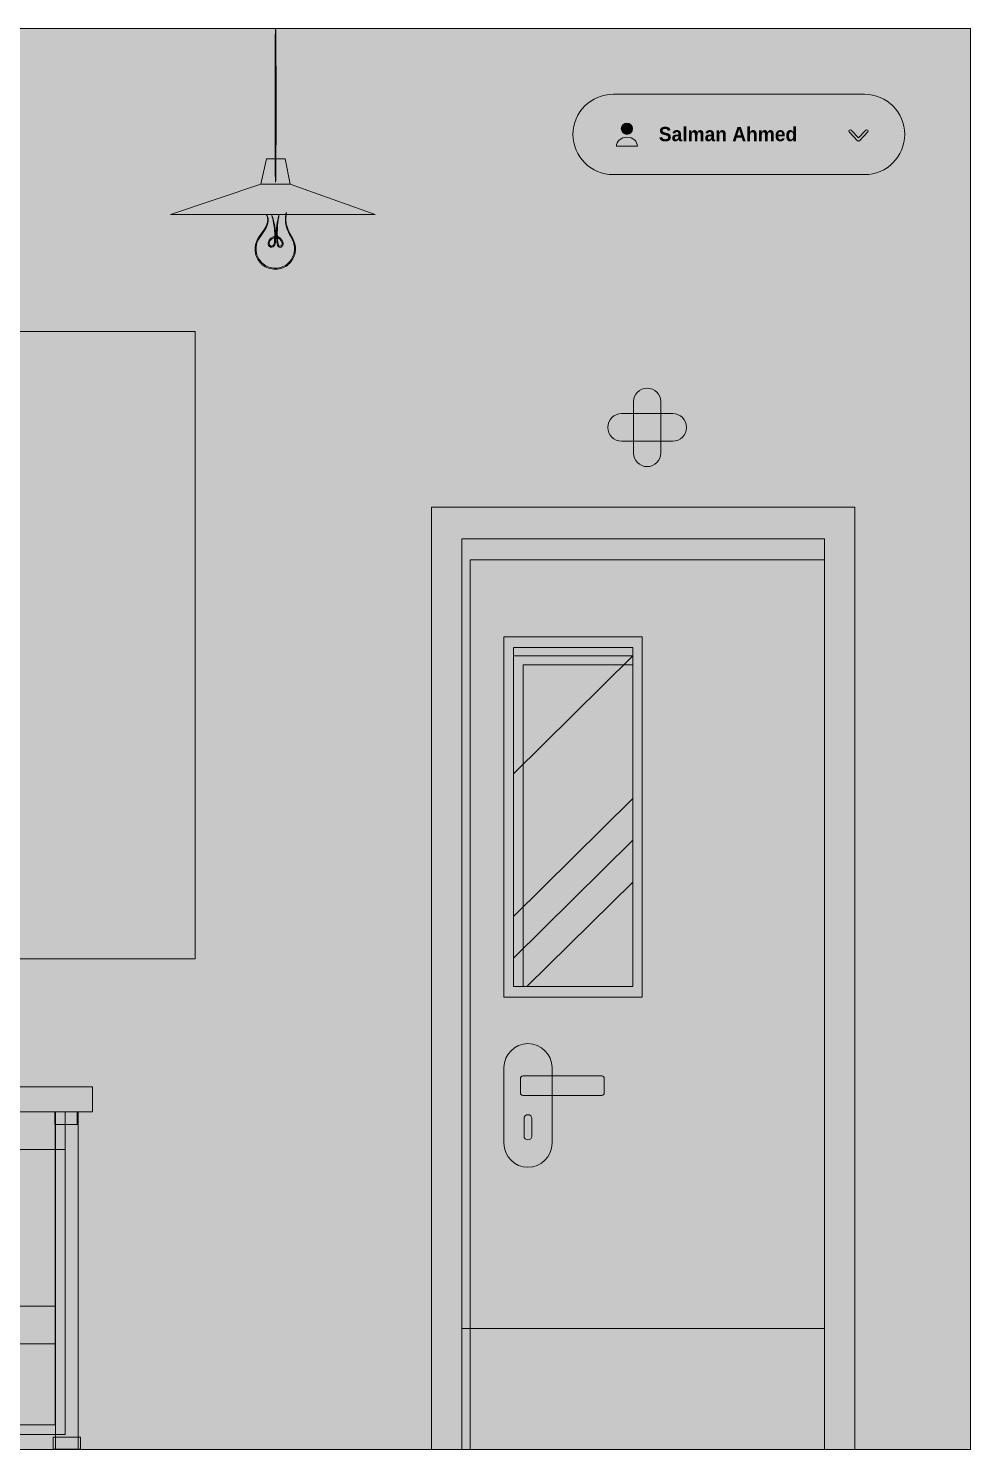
# Model space of a CAD drawing. Header units: inches. Extents: x 0 to 1920, y -20 to 1080.
# Drawn here: x 1204 to 1920, y 0 to 1080 of the extents above; entities that cross this region are included whole.
import ezdxf

# ---------------------------------------------------------------- set-up
doc = ezdxf.new("R2010")
doc.units = ezdxf.units.IN
doc.header["$MEASUREMENT"] = 0
doc.layers.add('Layer 1', color=7, linetype='Continuous')

# ---------------------------------------------------------------- blocks, each defined once
blk = doc.blocks.new('block 5')
at = {"layer": 'Layer 1', "true_color": 0xf0efed}
h = blk.add_hatch(color=7, dxfattribs=at)
h.dxf.hatch_style = 2
h.paths.add_polyline_path([(1809, 692.1), (1540, 692.1), (1533.6, 692.1), (1533.6, 676.1), (1533.6, 0), (1540, 0), (1540, 676.1), (1809, 676.1)])
at = {"layer": 'Layer 1', "lineweight": 0}
for points in [[(1533.5, 0), (1809, 0), (1809, 692.1), (1533.5, 692.1), (1533.5, 0)], [(1809, 692.1), (1540, 692.1), (1533.6, 692.1), (1533.6, 676.1), (1533.6, 0), (1540, 0), (1540, 676.1), (1809, 676.1), (1809, 692.1)]]:
    blk.add_lwpolyline(points, dxfattribs=at)
blk = doc.blocks.new('block 4')
at = {"layer": 'Layer 1'}
blk.add_blockref('block 5', (0, 0), dxfattribs=at)
blk = doc.blocks.new('block 3')
at = {"layer": 'Layer 1', "lineweight": 0}
blk.add_lwpolyline([(0, 1080), (1920, 1080), (1920, 0), (0, 0), (0, 1080)], dxfattribs=at)
at = {"layer": 'Layer 1'}
blk.add_blockref('block 4', (0, 0), dxfattribs=at)
blk = doc.blocks.new('block 8')
at = {"layer": 'Layer 1', "true_color": 0xbfe5e6}
h = blk.add_hatch(color=254, dxfattribs=at)
h.dxf.hatch_style = 2
h.paths.add_polyline_path([(1663.5, 351.9), (1572.7, 351.9), (1572.7, 609.6), (1663.5, 609.6)])
at = {"layer": 'Layer 1', "lineweight": 0}
for points in [[(1572.7, 351.9), (1663.5, 351.9), (1663.5, 609.6), (1572.7, 609.6), (1572.7, 351.9)], [(1663.5, 351.9), (1572.7, 351.9), (1572.7, 609.6), (1663.5, 609.6), (1663.5, 351.9)]]:
    blk.add_lwpolyline(points, dxfattribs=at)
blk = doc.blocks.new('block 7')
at = {"layer": 'Layer 1'}
blk.add_blockref('block 8', (0, 0), dxfattribs=at)
blk = doc.blocks.new('block 10')
at = {"layer": 'Layer 1', "true_color": 0xf0efed}
h = blk.add_hatch(color=7, dxfattribs=at)
h.dxf.hatch_style = 2
h.paths.add_polyline_path([(1663.5, 609.6), (1580.1, 609.6), (1572.7, 609.6), (1572.7, 596.4), (1572.7, 351.9), (1580.1, 351.9), (1580.1, 596.4), (1663.5, 596.4)])
at = {"layer": 'Layer 1', "lineweight": 0}
for points in [[(1572.7, 351.9), (1663.5, 351.9), (1663.5, 609.6), (1572.7, 609.6), (1572.7, 351.9)], [(1663.5, 609.6), (1580.1, 609.6), (1572.7, 609.6), (1572.7, 596.4), (1572.7, 351.9), (1580.1, 351.9), (1580.1, 596.4), (1663.5, 596.4), (1663.5, 609.6)]]:
    blk.add_lwpolyline(points, dxfattribs=at)
blk = doc.blocks.new('block 9')
at = {"layer": 'Layer 1'}
blk.add_blockref('block 10', (0, 0), dxfattribs=at)
blk = doc.blocks.new('block 12')
at = {"layer": 'Layer 1', "lineweight": 0}
for points in [[(1572.7, 351.9), (1663.5, 351.9), (1663.5, 603.1), (1572.7, 603.1), (1572.7, 351.9)], [(1572.7, 513.6), (1572.7, 405.2), (1663.5, 494.8), (1663.5, 603.1), (1572.7, 513.6)], [(1663.5, 463), (1572.7, 373.4), (1572.7, 351.9), (1582.9, 351.9), (1663.5, 431.3), (1663.5, 463)]]:
    blk.add_lwpolyline(points, dxfattribs=at)
blk = doc.blocks.new('block 11')
at = {"layer": 'Layer 1'}
blk.add_blockref('block 12', (0, 0), dxfattribs=at)
blk = doc.blocks.new('block 6')
at = {"layer": 'Layer 1', "true_color": 0xbfbfbf}
h = blk.add_hatch(color=9, dxfattribs=at)
h.dxf.hatch_style = 2
edge = h.paths.add_edge_path()
edge.add_spline(control_points=[(1392.1, 1080), (1392.1, 1080), (1392.2, 1079.6), (1392.2, 1078.8), (1392.2, 1078), (1392.2, 1076.8), (1392.3, 1075.4), (1392.3, 1072.4), (1392.3, 1068.1), (1392.4, 1062.9), (1392.4, 1052.2), (1392.5, 1037.6), (1392.5, 1021.5), (1392.5, 1005.4), (1392.4, 990.9), (1392.4, 980.2), (1392.3, 975), (1392.3, 970.7), (1392.3, 967.7), (1392.2, 966.3), (1392.2, 965.1), (1392.2, 964.3), (1392.2, 963.5), (1392.1, 963.1), (1392.1, 963.1), (1392.1, 963.1), (1392.1, 963.5), (1392, 964.3), (1392, 965.1), (1392, 966.3), (1391.9, 967.7), (1391.9, 970.7), (1391.9, 975), (1391.8, 980.2), (1391.8, 990.9), (1391.7, 1005.4), (1391.7, 1021.5), (1391.7, 1037.6), (1391.8, 1052.2), (1391.8, 1062.9), (1391.9, 1068.1), (1391.9, 1072.4), (1391.9, 1075.4), (1392, 1076.8), (1392, 1078), (1392, 1078.8), (1392.1, 1079.6), (1392.1, 1080), (1392.1, 1080)], knot_values=[0, 0, 0, 0, 1, 1, 1, 2, 2, 2, 3, 3, 3, 4, 4, 4, 5, 5, 5, 6, 6, 6, 7, 7, 7, 8, 8, 8, 9, 9, 9, 10, 10, 10, 11, 11, 11, 12, 12, 12, 13, 13, 13, 14, 14, 14, 15, 15, 15, 16, 16, 16, 16], degree=3, periodic=0)
edge.add_line((1392.1, 1080), (1392.1, 1080))
h = blk.add_hatch(color=9, dxfattribs=at)
h.dxf.hatch_style = 2
h.paths.add_polyline_path([(1381, 961.7), (1385.3, 980.8), (1399.5, 980.8), (1403.1, 961.7)])
h = blk.add_hatch(color=9, dxfattribs=at)
h.dxf.hatch_style = 2
h.paths.add_polyline_path([(1381, 961.7), (1312.2, 938.5), (1467.8, 938.5), (1403.1, 961.7)])
h = blk.add_hatch(color=9, dxfattribs=at)
h.dxf.hatch_style = 2
edge = h.paths.add_edge_path()
edge.add_spline(control_points=[(1400.4, 940.1), (1400.5, 940.1), (1400, 938.7), (1399.9, 936), (1399.7, 933.4), (1400.2, 929.5), (1402.4, 925.4), (1403.5, 923.3), (1404.9, 921), (1406, 918.4), (1407.1, 915.8), (1407.6, 912.6), (1406.9, 909.5), (1406.3, 906.3), (1404.6, 903.2), (1402, 900.8), (1399.5, 898.4), (1395.8, 897), (1392.1, 897), (1388.4, 896.9), (1384.8, 898.2), (1382, 900.4), (1379.3, 902.7), (1377.6, 905.8), (1376.9, 909), (1376.2, 912.1), (1376.5, 915.3), (1377.6, 917.9), (1378.6, 920.6), (1380.3, 922.7), (1381.7, 924.6), (1383.1, 926.5), (1384.4, 928.2), (1385.1, 929.9), (1385.8, 931.7), (1386.1, 933.3), (1386.2, 934.6), (1386.2, 937.2), (1385.1, 938.5), (1385.2, 938.5), (1385.2, 938.5), (1385.5, 938.2), (1385.8, 937.6), (1386.1, 936.9), (1386.4, 935.9), (1386.5, 934.6), (1386.5, 933.2), (1386.2, 931.5), (1385.5, 929.8), (1384.8, 928), (1383.6, 926.2), (1382.2, 924.2), (1380.8, 922.3), (1379.2, 920.3), (1378.2, 917.7), (1377.2, 915.2), (1377, 912.1), (1377.7, 909.1), (1378.3, 906.1), (1380, 903.2), (1382.6, 901.1), (1385.1, 899), (1388.6, 897.8), (1392.1, 897.8), (1395.6, 897.9), (1399.1, 899.1), (1401.5, 901.4), (1404, 903.6), (1405.5, 906.6), (1406.2, 909.6), (1406.8, 912.6), (1406.4, 915.6), (1405.4, 918.2), (1404.3, 920.7), (1403, 922.9), (1401.9, 925.1), (1399.7, 929.4), (1399.3, 933.4), (1399.6, 936.1), (1399.7, 937.4), (1399.9, 938.4), (1400, 939.1), (1400.2, 939.8), (1400.4, 940.1), (1400.4, 940.1)], knot_values=[0, 0, 0, 0, 1, 1, 1, 2, 2, 2, 3, 3, 3, 4, 4, 4, 5, 5, 5, 6, 6, 6, 7, 7, 7, 8, 8, 8, 9, 9, 9, 10, 10, 10, 11, 11, 11, 12, 12, 12, 13, 13, 13, 14, 14, 14, 15, 15, 15, 16, 16, 16, 17, 17, 17, 18, 18, 18, 19, 19, 19, 20, 20, 20, 21, 21, 21, 22, 22, 22, 23, 23, 23, 24, 24, 24, 25, 25, 25, 26, 26, 26, 27, 27, 27, 28, 28, 28, 28], degree=3, periodic=0)
edge.add_line((1400.4, 940.1), (1400.4, 940.1))
h = blk.add_hatch(color=9, dxfattribs=at)
h.dxf.hatch_style = 2
edge = h.paths.add_edge_path()
edge.add_spline(control_points=[(1394.7, 938.7), (1394.8, 938.6), (1394.6, 937.6), (1394.3, 935.8), (1394, 933.9), (1393.6, 931.2), (1393.5, 927.9), (1393.3, 924.5), (1393.4, 920.5), (1394, 916.2), (1394.1, 915.6), (1394.3, 915.2), (1394.6, 914.8), (1395, 914.5), (1395.4, 914.3), (1395.8, 914.4), (1396.7, 914.6), (1397.1, 915.9), (1397, 916.9), (1396.7, 919.1), (1394.6, 921.1), (1392.2, 921.1), (1389.8, 921.1), (1387.6, 919.2), (1387.3, 917), (1387.1, 916), (1387.6, 914.9), (1388.6, 914.6), (1389.5, 914.2), (1390.4, 915), (1390.8, 915.9), (1391.2, 916.8), (1391.2, 917.9), (1391.3, 918.9), (1391.4, 920), (1391.4, 921), (1391.5, 922), (1391.5, 923.9), (1391.4, 925.8), (1391.2, 927.4), (1390.9, 930.8), (1390.3, 933.4), (1389.9, 935.3), (1389.5, 937.1), (1389.2, 938.1), (1389.2, 938.1), (1389.2, 938.1), (1389.4, 937.9), (1389.5, 937.4), (1389.7, 936.9), (1389.9, 936.2), (1390.2, 935.3), (1390.8, 933.5), (1391.4, 930.9), (1391.8, 927.5), (1392, 925.8), (1392.1, 924), (1392.1, 922), (1392.1, 921), (1392.1, 919.9), (1392, 918.9), (1392, 917.8), (1392, 916.7), (1391.5, 915.6), (1391.3, 915), (1390.8, 914.5), (1390.3, 914.1), (1389.8, 913.7), (1389, 913.6), (1388.3, 913.8), (1386.9, 914.3), (1386.3, 915.8), (1386.5, 917.1), (1386.8, 919.8), (1389.4, 921.9), (1392.2, 921.9), (1395, 921.9), (1397.4, 919.6), (1397.8, 917), (1397.9, 916.3), (1397.8, 915.7), (1397.5, 915), (1397.3, 914.4), (1396.8, 913.8), (1396, 913.6), (1395.3, 913.5), (1394.5, 913.8), (1394.1, 914.3), (1393.6, 914.8), (1393.4, 915.4), (1393.3, 916), (1392.7, 920.5), (1392.7, 924.5), (1392.9, 927.9), (1393.1, 931.3), (1393.6, 934), (1394, 935.8), (1394.2, 936.7), (1394.3, 937.5), (1394.5, 937.9), (1394.6, 938.4), (1394.7, 938.7), (1394.7, 938.7)], knot_values=[0, 0, 0, 0, 1, 1, 1, 2, 2, 2, 3, 3, 3, 4, 4, 4, 5, 5, 5, 6, 6, 6, 7, 7, 7, 8, 8, 8, 9, 9, 9, 10, 10, 10, 11, 11, 11, 12, 12, 12, 13, 13, 13, 14, 14, 14, 15, 15, 15, 16, 16, 16, 17, 17, 17, 18, 18, 18, 19, 19, 19, 20, 20, 20, 21, 21, 21, 22, 22, 22, 23, 23, 23, 24, 24, 24, 25, 25, 25, 26, 26, 26, 27, 27, 27, 28, 28, 28, 29, 29, 29, 30, 30, 30, 31, 31, 31, 32, 32, 32, 33, 33, 33, 34, 34, 34, 34], degree=3, periodic=0)
edge.add_line((1394.7, 938.7), (1394.7, 938.7))
h = blk.add_hatch(color=9, dxfattribs=at)
h.dxf.hatch_style = 2
edge = h.paths.add_edge_path()
edge.add_spline(control_points=[(1674.3, 747), (1674.3, 747), (1674.3, 747), (1674.3, 747), (1668.6, 747), (1663.9, 751.6), (1663.9, 757.4), (1663.9, 757.4), (1663.9, 796.3), (1663.9, 796.3), (1663.9, 802), (1668.6, 806.7), (1674.3, 806.7), (1680.1, 806.7), (1684.8, 802), (1684.8, 796.3), (1684.8, 796.3), (1684.8, 757.4), (1684.8, 757.4), (1684.8, 751.6), (1680.1, 747), (1674.3, 747)], knot_values=[0, 0, 0, 0, 1, 1, 1, 2, 2, 2, 3, 3, 3, 4, 4, 4, 5, 5, 5, 6, 6, 6, 7, 7, 7, 7], degree=3, periodic=0)
edge.add_line((1674.3, 747), (1674.3, 747))
h = blk.add_hatch(color=9, dxfattribs=at)
h.dxf.hatch_style = 2
edge = h.paths.add_edge_path()
edge.add_spline(control_points=[(1704.2, 776.8), (1704.2, 776.8), (1704.2, 776.8), (1704.2, 776.8), (1704.2, 771.1), (1699.5, 766.4), (1693.8, 766.4), (1693.8, 766.4), (1654.9, 766.4), (1654.9, 766.4), (1649.1, 766.4), (1644.5, 771.1), (1644.5, 776.8), (1644.5, 782.6), (1649.1, 787.3), (1654.9, 787.3), (1654.9, 787.3), (1693.8, 787.3), (1693.8, 787.3), (1699.5, 787.3), (1704.2, 782.6), (1704.2, 776.8)], knot_values=[0, 0, 0, 0, 1, 1, 1, 2, 2, 2, 3, 3, 3, 4, 4, 4, 5, 5, 5, 6, 6, 6, 7, 7, 7, 7], degree=3, periodic=0)
edge.add_line((1704.2, 776.8), (1704.2, 776.8))
at = {"layer": 'Layer 1', "true_color": 0xbfbfc7}
h = blk.add_hatch(color=9, dxfattribs=at)
h.dxf.hatch_style = 2
edge = h.paths.add_edge_path()
edge.add_spline(control_points=[(1583.8, 214.5), (1583.8, 214.5), (1583.8, 214.5), (1583.8, 214.5), (1573.8, 214.5), (1565.6, 222.7), (1565.6, 232.8), (1565.6, 232.8), (1565.6, 290.3), (1565.6, 290.3), (1565.6, 300.3), (1573.8, 308.5), (1583.8, 308.5), (1593.9, 308.5), (1602.1, 300.3), (1602.1, 290.3), (1602.1, 290.3), (1602.1, 232.8), (1602.1, 232.8), (1602.1, 222.7), (1593.9, 214.5), (1583.8, 214.5)], knot_values=[0, 0, 0, 0, 1, 1, 1, 2, 2, 2, 3, 3, 3, 4, 4, 4, 5, 5, 5, 6, 6, 6, 7, 7, 7, 7], degree=3, periodic=0)
edge.add_line((1583.8, 214.5), (1583.8, 214.5))
at = {"layer": 'Layer 1', "true_color": 0xf6f6f8}
h = blk.add_hatch(color=7, dxfattribs=at)
h.dxf.hatch_style = 2
edge = h.paths.add_edge_path()
edge.add_spline(control_points=[(1639.9, 269.2), (1639.9, 269.2), (1579.9, 269.2), (1579.9, 269.2), (1578.9, 269.2), (1578.1, 270), (1578.1, 271.1), (1578.1, 271.1), (1578.1, 282), (1578.1, 282), (1578.1, 283), (1578.9, 283.9), (1579.9, 283.9), (1579.9, 283.9), (1639.9, 283.9), (1639.9, 283.9), (1641, 283.9), (1641.8, 283), (1641.8, 282), (1641.8, 282), (1641.8, 271.1), (1641.8, 271.1), (1641.8, 270), (1641, 269.2), (1639.9, 269.2)], knot_values=[0, 0, 0, 0, 1, 1, 1, 2, 2, 2, 3, 3, 3, 4, 4, 4, 5, 5, 5, 6, 6, 6, 7, 7, 7, 8, 8, 8, 8], degree=3, periodic=0)
edge.add_line((1639.9, 269.2), (1639.9, 269.2))
at = {"layer": 'Layer 1', "true_color": 0xa0a0ac}
h = blk.add_hatch(color=253, dxfattribs=at)
h.dxf.hatch_style = 2
edge = h.paths.add_edge_path()
edge.add_spline(control_points=[(1583.8, 235.3), (1583.8, 235.3), (1583.8, 235.3), (1583.8, 235.3), (1582.2, 235.3), (1580.8, 236.6), (1580.8, 238.3), (1580.8, 238.3), (1580.8, 251.5), (1580.8, 251.5), (1580.8, 253.2), (1582.2, 254.5), (1583.8, 254.5), (1585.5, 254.5), (1586.8, 253.2), (1586.8, 251.5), (1586.8, 251.5), (1586.8, 238.3), (1586.8, 238.3), (1586.8, 236.6), (1585.5, 235.3), (1583.8, 235.3)], knot_values=[0, 0, 0, 0, 1, 1, 1, 2, 2, 2, 3, 3, 3, 4, 4, 4, 5, 5, 5, 6, 6, 6, 7, 7, 7, 7], degree=3, periodic=0)
edge.add_line((1583.8, 235.3), (1583.8, 235.3))
at = {"layer": 'Layer 1', "lineweight": 0}
for points in [[(0, 1080), (1920, 1080), (1920, 0), (0, 0), (0, 1080)], [(1381, 961.7), (1385.3, 980.8), (1399.5, 980.8), (1403.1, 961.7), (1381, 961.7)], [(1381, 961.7), (1312.2, 938.5), (1467.8, 938.5), (1403.1, 961.7), (1381, 961.7)]]:
    blk.add_lwpolyline(points, dxfattribs=at)
for points, knots in [([(1392.1, 1080), (1392.1, 1080), (1392.2, 1079.6), (1392.2, 1078.8), (1392.2, 1078), (1392.2, 1076.8), (1392.3, 1075.4), (1392.3, 1072.4), (1392.3, 1068.1), (1392.4, 1062.9), (1392.4, 1052.2), (1392.5, 1037.6), (1392.5, 1021.5), (1392.5, 1005.4), (1392.4, 990.9), (1392.4, 980.2), (1392.3, 975), (1392.3, 970.7), (1392.3, 967.7), (1392.2, 966.3), (1392.2, 965.1), (1392.2, 964.3), (1392.2, 963.5), (1392.1, 963.1), (1392.1, 963.1), (1392.1, 963.1), (1392.1, 963.5), (1392, 964.3), (1392, 965.1), (1392, 966.3), (1391.9, 967.7), (1391.9, 970.7), (1391.9, 975), (1391.8, 980.2), (1391.8, 990.9), (1391.7, 1005.4), (1391.7, 1021.5), (1391.7, 1037.6), (1391.8, 1052.2), (1391.8, 1062.9), (1391.9, 1068.1), (1391.9, 1072.4), (1391.9, 1075.4), (1392, 1076.8), (1392, 1078), (1392, 1078.8), (1392.1, 1079.6), (1392.1, 1080), (1392.1, 1080)], [0, 0, 0, 0, 1, 1, 1, 2, 2, 2, 3, 3, 3, 4, 4, 4, 5, 5, 5, 6, 6, 6, 7, 7, 7, 8, 8, 8, 9, 9, 9, 10, 10, 10, 11, 11, 11, 12, 12, 12, 13, 13, 13, 14, 14, 14, 15, 15, 15, 16, 16, 16, 16]), ([(1400.4, 940.1), (1400.5, 940.1), (1400, 938.7), (1399.9, 936), (1399.7, 933.4), (1400.2, 929.5), (1402.4, 925.4), (1403.5, 923.3), (1404.9, 921), (1406, 918.4), (1407.1, 915.8), (1407.6, 912.6), (1406.9, 909.5), (1406.3, 906.3), (1404.6, 903.2), (1402, 900.8), (1399.5, 898.4), (1395.8, 897), (1392.1, 897), (1388.4, 896.9), (1384.8, 898.2), (1382, 900.4), (1379.3, 902.7), (1377.6, 905.8), (1376.9, 909), (1376.2, 912.1), (1376.5, 915.3), (1377.6, 917.9), (1378.6, 920.6), (1380.3, 922.7), (1381.7, 924.6), (1383.1, 926.5), (1384.4, 928.2), (1385.1, 929.9), (1385.8, 931.7), (1386.1, 933.3), (1386.2, 934.6), (1386.2, 937.2), (1385.1, 938.5), (1385.2, 938.5), (1385.2, 938.5), (1385.5, 938.2), (1385.8, 937.6), (1386.1, 936.9), (1386.4, 935.9), (1386.5, 934.6), (1386.5, 933.2), (1386.2, 931.5), (1385.5, 929.8), (1384.8, 928), (1383.6, 926.2), (1382.2, 924.2), (1380.8, 922.3), (1379.2, 920.3), (1378.2, 917.7), (1377.2, 915.2), (1377, 912.1), (1377.7, 909.1), (1378.3, 906.1), (1380, 903.2), (1382.6, 901.1), (1385.1, 899), (1388.6, 897.8), (1392.1, 897.8), (1395.6, 897.9), (1399.1, 899.1), (1401.5, 901.4), (1404, 903.6), (1405.5, 906.6), (1406.2, 909.6), (1406.8, 912.6), (1406.4, 915.6), (1405.4, 918.2), (1404.3, 920.7), (1403, 922.9), (1401.9, 925.1), (1399.7, 929.4), (1399.3, 933.4), (1399.6, 936.1), (1399.7, 937.4), (1399.9, 938.4), (1400, 939.1), (1400.2, 939.8), (1400.4, 940.1), (1400.4, 940.1)], [0, 0, 0, 0, 1, 1, 1, 2, 2, 2, 3, 3, 3, 4, 4, 4, 5, 5, 5, 6, 6, 6, 7, 7, 7, 8, 8, 8, 9, 9, 9, 10, 10, 10, 11, 11, 11, 12, 12, 12, 13, 13, 13, 14, 14, 14, 15, 15, 15, 16, 16, 16, 17, 17, 17, 18, 18, 18, 19, 19, 19, 20, 20, 20, 21, 21, 21, 22, 22, 22, 23, 23, 23, 24, 24, 24, 25, 25, 25, 26, 26, 26, 27, 27, 27, 28, 28, 28, 28]), ([(1394.7, 938.7), (1394.8, 938.6), (1394.6, 937.6), (1394.3, 935.8), (1394, 933.9), (1393.6, 931.2), (1393.5, 927.9), (1393.3, 924.5), (1393.4, 920.5), (1394, 916.2), (1394.1, 915.6), (1394.3, 915.2), (1394.6, 914.8), (1395, 914.5), (1395.4, 914.3), (1395.8, 914.4), (1396.7, 914.6), (1397.1, 915.9), (1397, 916.9), (1396.7, 919.1), (1394.6, 921.1), (1392.2, 921.1), (1389.8, 921.1), (1387.6, 919.2), (1387.3, 917), (1387.1, 916), (1387.6, 914.9), (1388.6, 914.6), (1389.5, 914.2), (1390.4, 915), (1390.8, 915.9), (1391.2, 916.8), (1391.2, 917.9), (1391.3, 918.9), (1391.4, 920), (1391.4, 921), (1391.5, 922), (1391.5, 923.9), (1391.4, 925.8), (1391.2, 927.4), (1390.9, 930.8), (1390.3, 933.4), (1389.9, 935.3), (1389.5, 937.1), (1389.2, 938.1), (1389.2, 938.1), (1389.2, 938.1), (1389.4, 937.9), (1389.5, 937.4), (1389.7, 936.9), (1389.9, 936.2), (1390.2, 935.3), (1390.8, 933.5), (1391.4, 930.9), (1391.8, 927.5), (1392, 925.8), (1392.1, 924), (1392.1, 922), (1392.1, 921), (1392.1, 919.9), (1392, 918.9), (1392, 917.8), (1392, 916.7), (1391.5, 915.6), (1391.3, 915), (1390.8, 914.5), (1390.3, 914.1), (1389.8, 913.7), (1389, 913.6), (1388.3, 913.8), (1386.9, 914.3), (1386.3, 915.8), (1386.5, 917.1), (1386.8, 919.8), (1389.4, 921.9), (1392.2, 921.9), (1395, 921.9), (1397.4, 919.6), (1397.8, 917), (1397.9, 916.3), (1397.8, 915.7), (1397.5, 915), (1397.3, 914.4), (1396.8, 913.8), (1396, 913.6), (1395.3, 913.5), (1394.5, 913.8), (1394.1, 914.3), (1393.6, 914.8), (1393.4, 915.4), (1393.3, 916), (1392.7, 920.5), (1392.7, 924.5), (1392.9, 927.9), (1393.1, 931.3), (1393.6, 934), (1394, 935.8), (1394.2, 936.7), (1394.3, 937.5), (1394.5, 937.9), (1394.6, 938.4), (1394.7, 938.7), (1394.7, 938.7)], [0, 0, 0, 0, 1, 1, 1, 2, 2, 2, 3, 3, 3, 4, 4, 4, 5, 5, 5, 6, 6, 6, 7, 7, 7, 8, 8, 8, 9, 9, 9, 10, 10, 10, 11, 11, 11, 12, 12, 12, 13, 13, 13, 14, 14, 14, 15, 15, 15, 16, 16, 16, 17, 17, 17, 18, 18, 18, 19, 19, 19, 20, 20, 20, 21, 21, 21, 22, 22, 22, 23, 23, 23, 24, 24, 24, 25, 25, 25, 26, 26, 26, 27, 27, 27, 28, 28, 28, 29, 29, 29, 30, 30, 30, 31, 31, 31, 32, 32, 32, 33, 33, 33, 34, 34, 34, 34]), ([(1674.3, 747), (1674.3, 747), (1674.3, 747), (1674.3, 747), (1668.6, 747), (1663.9, 751.6), (1663.9, 757.4), (1663.9, 757.4), (1663.9, 796.3), (1663.9, 796.3), (1663.9, 802), (1668.6, 806.7), (1674.3, 806.7), (1680.1, 806.7), (1684.8, 802), (1684.8, 796.3), (1684.8, 796.3), (1684.8, 757.4), (1684.8, 757.4), (1684.8, 751.6), (1680.1, 747), (1674.3, 747)], [0, 0, 0, 0, 1, 1, 1, 2, 2, 2, 3, 3, 3, 4, 4, 4, 5, 5, 5, 6, 6, 6, 7, 7, 7, 7]), ([(1704.2, 776.8), (1704.2, 776.8), (1704.2, 776.8), (1704.2, 776.8), (1704.2, 771.1), (1699.5, 766.4), (1693.8, 766.4), (1693.8, 766.4), (1654.9, 766.4), (1654.9, 766.4), (1649.1, 766.4), (1644.5, 771.1), (1644.5, 776.8), (1644.5, 782.6), (1649.1, 787.3), (1654.9, 787.3), (1654.9, 787.3), (1693.8, 787.3), (1693.8, 787.3), (1699.5, 787.3), (1704.2, 782.6), (1704.2, 776.8)], [0, 0, 0, 0, 1, 1, 1, 2, 2, 2, 3, 3, 3, 4, 4, 4, 5, 5, 5, 6, 6, 6, 7, 7, 7, 7]), ([(1583.8, 214.5), (1583.8, 214.5), (1583.8, 214.5), (1583.8, 214.5), (1573.8, 214.5), (1565.6, 222.7), (1565.6, 232.8), (1565.6, 232.8), (1565.6, 290.3), (1565.6, 290.3), (1565.6, 300.3), (1573.8, 308.5), (1583.8, 308.5), (1593.9, 308.5), (1602.1, 300.3), (1602.1, 290.3), (1602.1, 290.3), (1602.1, 232.8), (1602.1, 232.8), (1602.1, 222.7), (1593.9, 214.5), (1583.8, 214.5)], [0, 0, 0, 0, 1, 1, 1, 2, 2, 2, 3, 3, 3, 4, 4, 4, 5, 5, 5, 6, 6, 6, 7, 7, 7, 7]), ([(1639.9, 269.2), (1639.9, 269.2), (1579.9, 269.2), (1579.9, 269.2), (1578.9, 269.2), (1578.1, 270), (1578.1, 271.1), (1578.1, 271.1), (1578.1, 282), (1578.1, 282), (1578.1, 283), (1578.9, 283.9), (1579.9, 283.9), (1579.9, 283.9), (1639.9, 283.9), (1639.9, 283.9), (1641, 283.9), (1641.8, 283), (1641.8, 282), (1641.8, 282), (1641.8, 271.1), (1641.8, 271.1), (1641.8, 270), (1641, 269.2), (1639.9, 269.2)], [0, 0, 0, 0, 1, 1, 1, 2, 2, 2, 3, 3, 3, 4, 4, 4, 5, 5, 5, 6, 6, 6, 7, 7, 7, 8, 8, 8, 8]), ([(1583.8, 235.3), (1583.8, 235.3), (1583.8, 235.3), (1583.8, 235.3), (1582.2, 235.3), (1580.8, 236.6), (1580.8, 238.3), (1580.8, 238.3), (1580.8, 251.5), (1580.8, 251.5), (1580.8, 253.2), (1582.2, 254.5), (1583.8, 254.5), (1585.5, 254.5), (1586.8, 253.2), (1586.8, 251.5), (1586.8, 251.5), (1586.8, 238.3), (1586.8, 238.3), (1586.8, 236.6), (1585.5, 235.3), (1583.8, 235.3)], [0, 0, 0, 0, 1, 1, 1, 2, 2, 2, 3, 3, 3, 4, 4, 4, 5, 5, 5, 6, 6, 6, 7, 7, 7, 7])]:
    blk.add_open_spline(points, degree=3, knots=knots, dxfattribs=at)
at = {"layer": 'Layer 1'}
for name in ['block 7', 'block 9', 'block 11']:
    blk.add_blockref(name, (0, 0), dxfattribs=at)
blk = doc.blocks.new('block 13')
at = {"layer": 'Layer 1', "true_color": 0xdbdbdb}
for points in [[(687.6, 11.4), (1232.4, 11.4), (1232.4, 256.7), (687.6, 256.7)], [(687.6, 228.1), (1232.4, 228.1), (1232.4, 256.7), (687.6, 256.7)]]:
    blk.add_hatch(color=254, dxfattribs=at).paths.add_polyline_path(points)
at = {"layer": 'Layer 1', "true_color": 0x929292}
blk.add_hatch(color=252, dxfattribs=at).paths.add_polyline_path([(1103.9, 18.7), (1224.7, 18.7), (1224.7, 256.7), (1103.9, 256.7)])
at = {"layer": 'Layer 1', "true_color": 0xbfbfbf}
for points in [[(1224.4, 247), (1241.5, 247), (1241.5, 256.6), (1224.4, 256.6)], [(1225, 0.4), (1242.2, 0.4), (1242.2, 256.7), (1225, 256.7)], [(1223.2, 0.4), (1244, 0.4), (1244, 9.4), (1223.2, 9.4)]]:
    blk.add_hatch(color=9, dxfattribs=at).paths.add_polyline_path(points)
at = {"layer": 'Layer 1', "true_color": 0x7c7c7c}
blk.add_hatch(color=8, dxfattribs=at).paths.add_polyline_path([(1103.9, 80.4), (1224.7, 80.4), (1224.7, 108.9), (1103.9, 108.9)])
at = {"layer": 'Layer 1', "lineweight": 0}
for points in [[(0, 1080), (1920, 1080), (1920, 0), (0, 0), (0, 1080)], [(666.9, 256.7), (1253.1, 256.7), (1253.1, 275.6), (666.9, 275.6), (666.9, 256.7)], [(687.6, 11.4), (1232.4, 11.4), (1232.4, 256.7), (687.6, 256.7), (687.6, 11.4)], [(687.6, 228.1), (1232.4, 228.1), (1232.4, 256.7), (687.6, 256.7), (687.6, 228.1)], [(1103.9, 18.7), (1224.7, 18.7), (1224.7, 256.7), (1103.9, 256.7), (1103.9, 18.7)], [(1224.4, 247), (1241.5, 247), (1241.5, 256.6), (1224.4, 256.6), (1224.4, 247)], [(1225, 0.4), (1242.2, 0.4), (1242.2, 256.7), (1225, 256.7), (1225, 0.4)], [(1103.9, 80.4), (1224.7, 80.4), (1224.7, 108.9), (1103.9, 108.9), (1103.9, 80.4)], [(1223.2, 0.4), (1244, 0.4), (1244, 9.4), (1223.2, 9.4), (1223.2, 0.4)]]:
    blk.add_lwpolyline(points, dxfattribs=at)
blk.add_open_spline([(1839.5, 968.9), (1839.5, 968.9), (1648.5, 968.9), (1648.5, 968.9), (1631.7, 968.9), (1618, 982.6), (1618, 999.5), (1618, 1016.3), (1631.7, 1030), (1648.5, 1030), (1648.5, 1030), (1839.5, 1030), (1839.5, 1030), (1856.3, 1030), (1870, 1016.3), (1870, 999.5), (1870, 982.6), (1856.3, 968.9), (1839.5, 968.9)], degree=3, knots=[0, 0, 0, 0, 1, 1, 1, 2, 2, 2, 3, 3, 3, 4, 4, 4, 5, 5, 5, 6, 6, 6, 6], dxfattribs=at)
blk = doc.blocks.new('block 30')
at = {"layer": 'Layer 1', "true_color": 0x247455}
h = blk.add_hatch(color=107, dxfattribs=at)
h.dxf.hatch_style = 2
edge = h.paths.add_edge_path()
edge.add_spline(control_points=[(1663.3, 1003.7), (1663.3, 1001.4), (1661.4, 999.5), (1659, 999.5), (1656.6, 999.5), (1654.7, 1001.4), (1654.7, 1003.7), (1654.7, 1006.1), (1656.6, 1008), (1659, 1008), (1661.4, 1008), (1663.3, 1006.1), (1663.3, 1003.7)], knot_values=[0, 0, 0, 0, 1, 1, 1, 2, 2, 2, 3, 3, 3, 4, 4, 4, 4], degree=3, periodic=0)
edge.add_line((1663.3, 1003.7), (1663.3, 1003.7))
h = blk.add_hatch(color=107, dxfattribs=at)
h.dxf.hatch_style = 2
edge = h.paths.add_edge_path()
edge.add_spline(control_points=[(1667, 990.4), (1667, 990.4), (1651, 990.4), (1651, 990.4), (1651, 994.2), (1654.6, 997.3), (1659, 997.3), (1663.4, 997.3), (1667, 994.2), (1667, 990.4)], knot_values=[0, 0, 0, 0, 1, 1, 1, 2, 2, 2, 3, 3, 3, 3], degree=3, periodic=0)
edge.add_line((1667, 990.4), (1667, 990.4))
at = {"layer": 'Layer 1', "true_color": 0x231f20}
h = blk.add_hatch(color=250, dxfattribs=at)
h.dxf.hatch_style = 2
edge = h.paths.add_edge_path()
edge.add_spline(control_points=[(1834.9, 994.4), (1834.6, 994.4), (1834.4, 994.5), (1834.2, 994.7), (1834.2, 994.7), (1827.9, 1001.3), (1827.9, 1001.3), (1827.5, 1001.7), (1827.5, 1002.3), (1827.9, 1002.7), (1828.3, 1003.1), (1828.9, 1003.1), (1829.3, 1002.7), (1829.3, 1002.7), (1834.9, 996.9), (1834.9, 996.9), (1834.9, 996.9), (1840.5, 1002.7), (1840.5, 1002.7), (1840.9, 1003.1), (1841.5, 1003.1), (1841.9, 1002.7), (1842.3, 1002.3), (1842.4, 1001.7), (1842, 1001.3), (1842, 1001.3), (1835.6, 994.7), (1835.6, 994.7), (1835.5, 994.5), (1835.2, 994.4), (1834.9, 994.4)], knot_values=[0, 0, 0, 0, 1, 1, 1, 2, 2, 2, 3, 3, 3, 4, 4, 4, 5, 5, 5, 6, 6, 6, 7, 7, 7, 8, 8, 8, 9, 9, 9, 10, 10, 10, 10], degree=3, periodic=0)
edge.add_line((1834.9, 994.4), (1834.9, 994.4))
at = {"layer": 'Layer 1', "lineweight": 0}
for points in [[(0, 1080), (1920, 1080), (1920, 0), (0, 0), (0, 1080)], [(1331, 373), (589, 373), (589, 849.6), (1331, 849.6), (1331, 373)]]:
    blk.add_lwpolyline(points, dxfattribs=at)
for points, knots in [([(1663.3, 1003.7), (1663.3, 1001.4), (1661.4, 999.5), (1659, 999.5), (1656.6, 999.5), (1654.7, 1001.4), (1654.7, 1003.7), (1654.7, 1006.1), (1656.6, 1008), (1659, 1008), (1661.4, 1008), (1663.3, 1006.1), (1663.3, 1003.7)], [0, 0, 0, 0, 1, 1, 1, 2, 2, 2, 3, 3, 3, 4, 4, 4, 4]), ([(1667, 990.4), (1667, 990.4), (1651, 990.4), (1651, 990.4), (1651, 994.2), (1654.6, 997.3), (1659, 997.3), (1663.4, 997.3), (1667, 994.2), (1667, 990.4)], [0, 0, 0, 0, 1, 1, 1, 2, 2, 2, 3, 3, 3, 3]), ([(1834.9, 994.4), (1834.6, 994.4), (1834.4, 994.5), (1834.2, 994.7), (1834.2, 994.7), (1827.9, 1001.3), (1827.9, 1001.3), (1827.5, 1001.7), (1827.5, 1002.3), (1827.9, 1002.7), (1828.3, 1003.1), (1828.9, 1003.1), (1829.3, 1002.7), (1829.3, 1002.7), (1834.9, 996.9), (1834.9, 996.9), (1834.9, 996.9), (1840.5, 1002.7), (1840.5, 1002.7), (1840.9, 1003.1), (1841.5, 1003.1), (1841.9, 1002.7), (1842.3, 1002.3), (1842.4, 1001.7), (1842, 1001.3), (1842, 1001.3), (1835.6, 994.7), (1835.6, 994.7), (1835.5, 994.5), (1835.2, 994.4), (1834.9, 994.4)], [0, 0, 0, 0, 1, 1, 1, 2, 2, 2, 3, 3, 3, 4, 4, 4, 5, 5, 5, 6, 6, 6, 7, 7, 7, 8, 8, 8, 9, 9, 9, 10, 10, 10, 10])]:
    blk.add_open_spline(points, degree=3, knots=knots, dxfattribs=at)
blk = doc.blocks.new('block 31')
at = {"layer": 'Layer 1', "lineweight": 0}
blk.add_lwpolyline([(0, 1080), (1920, 1080), (1920, 0), (0, 0), (0, 1080)], dxfattribs=at)
blk = doc.blocks.new('block 32')
at = {"layer": 'Layer 1', "lineweight": 0}
blk.add_lwpolyline([(0, 1080), (1920, 1080), (1920, 0), (0, 0), (0, 1080)], dxfattribs=at)
blk = doc.blocks.new('block 2')
at = {"layer": 'Layer 1', "true_color": 0xebf1f8}
h = blk.add_hatch(color=7, dxfattribs=at)
h.dxf.hatch_style = 2
h.paths.add_polyline_path([(0, 0), (1920, 0), (1920, 1080), (0, 1080)])
at = {"layer": 'Layer 1', "true_color": 0xe3e2df}
h = blk.add_hatch(color=254, dxfattribs=at)
h.dxf.hatch_style = 2
h.paths.add_polyline_path([(1533.6, 0), (1809, 0), (1809, 692.1), (1533.6, 692.1)])
at = {"layer": 'Layer 1', "true_color": 0xbfe5e6}
h = blk.add_hatch(color=254, dxfattribs=at)
h.dxf.hatch_style = 2
h.paths.add_polyline_path([(1663.5, 351.9), (1572.7, 351.9), (1572.7, 609.6), (1663.5, 609.6)])
at = {"layer": 'Layer 1', "true_color": 0xf1f0ee}
h = blk.add_hatch(color=7, dxfattribs=at)
h.dxf.hatch_style = 2
h.paths.add_polyline_path([(1533.6, 0), (1809, 0), (1809, 92), (1533.6, 92)])
at = {"layer": 'Layer 1', "lineweight": 0}
for points in [[(0, 0), (1920, 0), (1920, 1080), (0, 1080), (0, 0)], [(0, 0), (1920, 0), (1920, 1080), (0, 1080), (0, 0)], [(1510.5, 0), (1832, 0), (1832, 716.1), (1510.5, 716.1), (1510.5, 0)], [(1533.6, 0), (1809, 0), (1809, 692.1), (1533.6, 692.1), (1533.6, 0)], [(1565.6, 617.6), (1670.6, 617.6), (1670.6, 343.8), (1565.6, 343.8), (1565.6, 617.6)], [(1663.5, 351.9), (1572.7, 351.9), (1572.7, 609.6), (1663.5, 609.6), (1663.5, 351.9)], [(1533.6, 0), (1809, 0), (1809, 92), (1533.6, 92), (1533.6, 0)]]:
    blk.add_lwpolyline(points, dxfattribs=at)
at = {"layer": 'Layer 1'}
for name in ['block 3', 'block 6', 'block 13', 'block 30', 'block 31', 'block 32']:
    blk.add_blockref(name, (0, 0), dxfattribs=at)
at = {"layer": 'Layer 1', "color": 250, "true_color": 0x231f20, "insert": (1683.2, 994.1), "char_height": 10.88, "attachment_point": 7}
blk.add_mtext('\\fPoppins|b1|i0|c0|p34;\\W1;Salman Ahmed', dxfattribs=at)

msp = doc.modelspace()

# ---------------------------------------------------------------- block references
at = {"layer": 'Layer 1'}
msp.add_blockref('block 2', (0, 0), dxfattribs=at)

doc.saveas('drawing.dxf')
